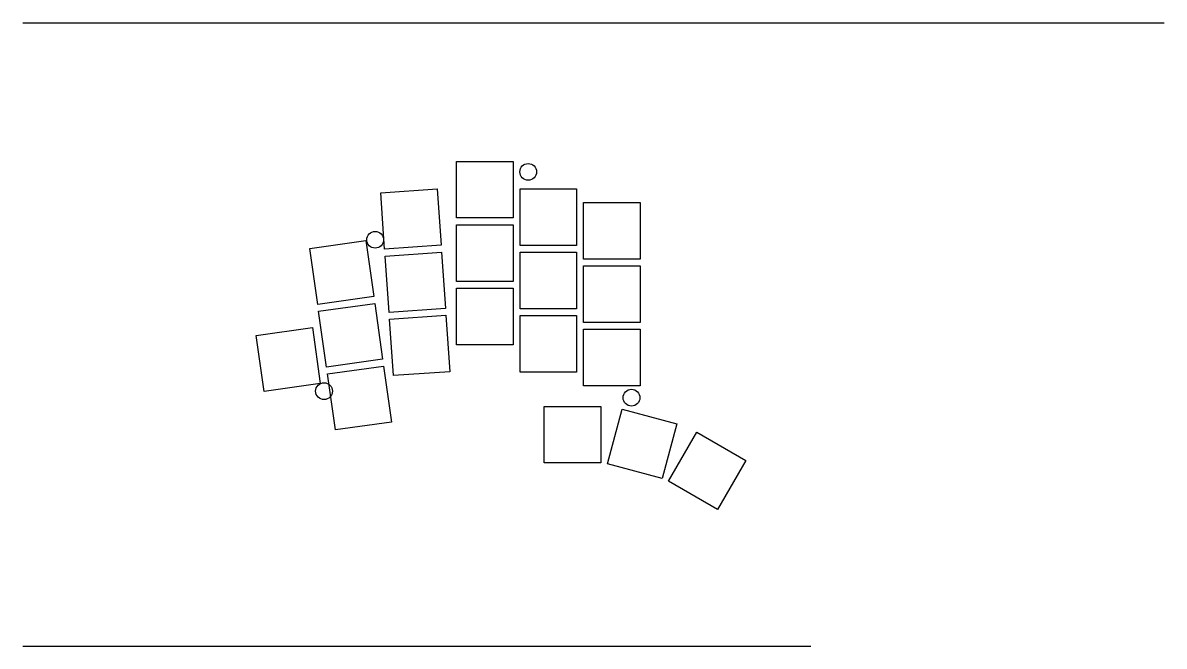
# Model space of a CAD drawing. Header units: inches. Extents: x 8 to 357, y -3 to 972.
# Drawn here: x 18 to 350.9, y 559.9 to 741.8 of the extents above; entities that cross this region are included whole.
import ezdxf

# ---------------------------------------------------------------- set-up
doc = ezdxf.new("R2010")
doc.units = ezdxf.units.IN
doc.header["$MEASUREMENT"] = 0
doc.layers.get('0').update_dxf_attribs({"color": 1})
doc.layers.add('BLACK', color=7, linetype='Continuous')

msp = doc.modelspace()

# ---------------------------------------------------------------- linework, layer by layer
at = {"linetype": 'Continuous'}
for p, q in [((18, 741.85), (350.91, 741.85)), ((17.99, 559.92), (247.81, 559.92))]:
    msp.add_line(p, q, dxfattribs=at)
at = {"layer": 'BLACK', "linetype": 'Continuous'}
for p, q in [((144.52, 684.9), (144.52, 701.4)), ((144.52, 701.4), (161.02, 701.4)), ((161.02, 701.4), (161.02, 684.9)), ((122.38, 692.25), (138.84, 693.4)), ((138.84, 693.4), (139.99, 676.94)), ((163.02, 676.9), (163.02, 693.4)), ((163.02, 693.4), (179.52, 693.4)), ((179.52, 693.4), (179.52, 676.9)), ((123.53, 675.79), (122.38, 692.25)), ((181.52, 672.9), (181.52, 689.4)), ((181.52, 689.4), (198.02, 689.4)), ((198.02, 689.4), (198.02, 672.9)), ((161.02, 684.9), (144.52, 684.9)), ((144.52, 666.4), (144.52, 682.9)), ((144.52, 682.9), (161.02, 682.9)), ((161.02, 682.9), (161.02, 666.4)), ((101.71, 676), (118.05, 678.3)), ((104.01, 659.66), (101.71, 676)), ((118.05, 678.3), (120.35, 661.96)), ((139.99, 676.94), (123.53, 675.79)), ((179.52, 676.9), (163.02, 676.9)), ((123.67, 673.79), (140.13, 674.94)), ((124.82, 657.33), (123.67, 673.79)), ((140.13, 674.94), (141.28, 658.48)), ((163.02, 674.9), (179.52, 674.9)), ((163.02, 658.4), (163.02, 674.9)), ((179.52, 674.9), (179.52, 658.4)), ((198.02, 672.9), (181.52, 672.9)), ((181.52, 654.4), (181.52, 670.9)), ((181.52, 670.9), (198.02, 670.9)), ((198.02, 670.9), (198.02, 654.4)), ((161.02, 666.4), (144.52, 666.4)), ((144.52, 664.4), (161.02, 664.4)), ((144.52, 647.9), (144.52, 664.4)), ((161.02, 664.4), (161.02, 647.9)), ((120.35, 661.96), (104.01, 659.66)), ((104.28, 657.68), (120.62, 659.98)), ((120.62, 659.98), (122.92, 643.64)), ((106.58, 641.34), (104.28, 657.68)), ((141.28, 658.48), (124.82, 657.33)), ((124.96, 655.34), (141.42, 656.49)), ((141.42, 656.49), (142.57, 640.03)), ((179.52, 658.4), (163.02, 658.4)), ((163.02, 639.9), (163.02, 656.4)), ((163.02, 656.4), (179.52, 656.4)), ((179.52, 656.4), (179.52, 639.9)), ((86.1, 650.58), (102.44, 652.88)), ((102.44, 652.88), (104.73, 636.54)), ((126.11, 638.88), (124.96, 655.34)), ((198.02, 654.4), (181.52, 654.4)), ((88.39, 634.24), (86.1, 650.58)), ((181.52, 652.4), (198.02, 652.4)), ((181.52, 635.9), (181.52, 652.4)), ((198.02, 652.4), (198.02, 635.9)), ((161.02, 647.9), (144.52, 647.9)), ((122.92, 643.64), (106.58, 641.34)), ((106.86, 639.36), (123.2, 641.66)), ((109.16, 623.02), (106.86, 639.36)), ((123.2, 641.66), (125.5, 625.32)), ((142.57, 640.03), (126.11, 638.88)), ((179.52, 639.9), (163.02, 639.9)), ((104.73, 636.54), (88.39, 634.24)), ((198.02, 635.9), (181.52, 635.9)), ((170.06, 629.9), (186.56, 629.9)), ((170.06, 613.4), (170.06, 629.9)), ((186.56, 629.9), (186.56, 613.4)), ((188.55, 613.14), (192.82, 629.07)), ((192.82, 629.07), (208.75, 624.8)), ((125.5, 625.32), (109.16, 623.02)), ((208.75, 624.8), (204.48, 608.87)), ((206.33, 608.1), (214.58, 622.39)), ((214.58, 622.39), (228.87, 614.14)), ((186.56, 613.4), (170.06, 613.4)), ((204.48, 608.87), (188.55, 613.14)), ((228.87, 614.14), (220.62, 599.85)), ((220.62, 599.85), (206.33, 608.1))]:
    msp.add_line(p, q, dxfattribs=at)
at = {"layer": 'BLACK'}
for centre in [(165.42, 698.34), (120.75, 678.54), (105.85, 634.34), (195.55, 632.44)]:
    msp.add_circle(centre, 2.45, dxfattribs=at)

doc.saveas('drawing.dxf')
